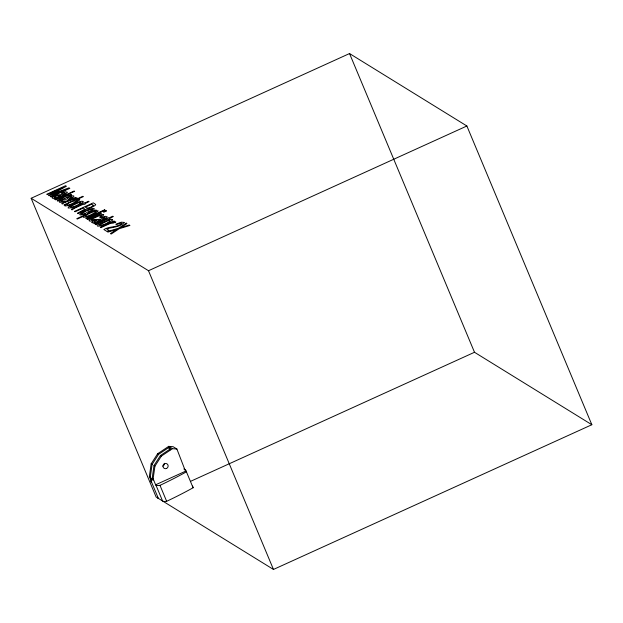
<?xml version="1.0" encoding="UTF-8"?>
<svg xmlns="http://www.w3.org/2000/svg" width="623" height="623" viewBox="0 0 623 623"><rect width="100%" height="100%" fill="white"/><g stroke="black" fill="none" stroke-linecap="round" stroke-linejoin="round"><path stroke-width="0.93" d="M151.498 480.115A16.494 3.403 -22.7 0 0 151.63 482.334L149.364 476.494L151.163 463.816L157.619 453.77L168.716 446.348L173.132 446.714L176.909 449.043L185.483 471.237L155.633 484.803L153.133 478.822L154.932 466.144L161.388 456.098L172.493 448.677L176.909 449.043M150.307 477.078L152.105 464.4L158.561 454.346L168.74 447.548L170.624 448.716L160.446 455.514L153.99 465.56L152.191 478.246L153.024 480.24L151.14 479.071L150.307 477.078L149.364 476.494M31.15 198.27L349.534 53.547L466.884 126.002L591.85 424.73L273.466 569.453L156.116 496.998L31.15 198.27L148.5 270.725L273.466 569.453M148.5 270.725L466.884 126.002M190.607 481.322L474.5 352.275L591.85 424.73M168.716 446.348L172.493 448.677M157.619 453.77L158.561 454.346M160.446 455.514L161.388 456.098M151.163 463.816L152.105 464.4M153.99 465.56L154.932 466.144M152.191 478.246L153.133 478.822M155.633 484.803L155.875 484.951A16.494 3.403 -22.7 0 0 159.986 485.356A113.729 23.448 -22.7 0 0 186.425 471.821L193.099 487.77A113.729 23.448 -22.7 0 1 166.653 501.305A16.494 3.403 -22.7 0 1 162.541 500.9L155.875 484.951M349.534 53.547L474.5 352.275M168.74 447.548L169.838 450.188M159.986 485.356L166.653 501.305M151.63 482.334L158.304 498.275A16.494 3.403 -22.7 0 1 157.549 497.061M183.824 468.955A60.361 12.444 -22.7 0 1 186.425 471.821M192.398 486.072A60.361 12.444 -22.7 0 1 193.099 487.77M164.347 463.302A2.648 2.562 -58.3 0 1 162.782 466.129M151.14 479.071A4.416 4.275 -58.3 0 1 152.23 478.744M124.094 222.403L124.07 222.73C119.491 227.379 112.444 227.045 106.65 228.929L109.025 230.393L106.844 231.382L103.862 229.544C109.391 226.024 116.82 227.769 121.843 223.416L120.807 223.011L116.369 224.568L115.808 224.225L121.306 222.177L124.094 222.403M52.153 197.795L52.807 198.332L55.727 197.873L54.084 198.893L54.723 199.267L65.579 193.924L67.486 192.258L65.337 191.744L61.412 193.107L61.918 193.426L64.628 192.593L65.275 193.301C61.311 195.809 55.533 193.449 52.153 197.795M91.916 222.349L92.562 222.878L95.483 222.419L93.839 223.447L94.478 223.821L105.342 218.471L107.249 216.804L105.092 216.298L101.175 217.661L101.681 217.972L104.391 217.147L105.038 217.855C101.074 220.355 95.296 217.995 91.916 222.349M84.775 209.188L77.447 213.23L78.187 213.689L86.644 208.993L91.768 207.334L95.132 205.426L95.685 204.476L93.31 202.841L74.48 211.399L75.087 211.773L83.163 208.105L84.775 209.188M83.046 201.665L82.999 201.992C78.989 205.317 73.413 208.066 68.156 208.035L68.382 207.015L70.96 205.302L79.689 201.673A6.285 1.293 -22.7 0 1 82.4 201.284L83.046 201.665M112.436 219.81L112.381 220.137C108.379 223.462 102.795 226.211 97.546 226.18L97.772 225.168L100.35 223.447L109.08 219.818A6.285 1.293 -22.7 0 1 111.782 219.428L112.436 219.81M79.682 199.633L79.612 199.944C75.531 203.137 70.142 205.761 64.94 205.979L66.178 204.391L64.418 205.193L63.92 204.881L82.812 196.292L83.342 196.619L76.512 199.726L79.682 199.633M61.171 201.229L61.942 201.72L64.94 200.894L65.477 201.229C49.521 205.855 69.278 194.571 73.818 195.949L73.802 196.673L72.525 197.787L67.346 200.427L64.963 198.955L61.171 201.229M81.574 213.821L82.337 214.312L85.343 213.487L85.881 213.821C69.924 218.455 89.673 207.163 94.221 208.541L94.205 209.266L92.92 210.379L87.742 213.019L85.359 211.547L81.574 213.821M93.38 205.341C91.526 207.186 87.711 209.305 85.289 207.14L91.721 204.212L93.38 205.341M89.206 220.394L89.291 220.97L90.74 221.103A5.225 1.075 -22.7 0 0 93.411 220.417L95.934 219.436L91.184 219.935A3.138 0.646 -22.7 0 1 92.064 219.055L98.925 215.87L101.829 215.356L99.657 217.178L100.186 217.505C111.922 210.566 90.771 217.116 89.206 220.394M97.998 210.971C94.283 214.546 88.45 217.045 83.272 217.326L84.331 215.831L77.314 219.023L76.769 218.681L95.911 209.982L96.44 210.309L94.618 211.142L97.998 210.971M70.134 206.735C72.346 208.027 80.445 204.437 80.499 202.241A3.481 0.716 -22.7 0 0 78.482 202.623L70.134 206.735M99.524 224.88C101.736 226.172 109.835 222.582 109.882 220.386A3.481 0.716 -22.7 0 0 107.872 220.768L99.524 224.88M71.918 197.039L68.616 199.243L66.809 198.13L70.633 196.829L71.918 197.039M92.313 209.632L89.011 211.843L87.204 210.722L91.028 209.421L92.313 209.632M77.493 200.466C62.541 210.192 64.885 201.813 77.493 200.466M85.265 215.831C87.142 217.52 92.539 213.666 95.07 212.575C96.861 209.32 86.558 214.764 85.265 215.831M71.458 209.266L72.058 209.904L74.425 208.277L83.389 204.204L83.903 204.523L85.787 203.666L85.273 203.347L89.105 201.603L88.552 201.26L84.72 203.005L84.276 202.732L71.458 209.266M95.654 224.21L96.261 224.848L98.629 223.221L107.584 219.148L108.106 219.467L113.3 216.547L112.747 216.204L108.916 217.949L108.48 217.676L95.654 224.21M54.528 196.852C54.917 198.667 59.481 196.004 60.859 195.505L57.651 195.404L54.528 196.852M94.291 221.406C94.68 223.213 99.244 220.55 100.622 220.051L97.414 219.95L94.291 221.406M126.181 223.143L118.502 228.236L107.257 231.639L107.981 232.083L116.96 229.334L110.419 233.594L111.174 234.053L119.258 228.696L129.927 225.448L129.21 225.004L120.878 227.582L126.944 223.602L126.181 223.143M65.275 196.51L58.001 201.229L57.308 200.801L63.211 197.024L55.829 199.89L55.307 199.562L74.137 191.004L74.667 191.331L63.725 196.3L70.967 194.516L71.661 194.944L65.275 196.51M63.18 187.398L48.578 195.412L49.178 195.778L66.334 189.345L50.44 196.557L51.016 196.915L69.846 188.348L68.989 187.827L51.795 194.275L66.435 186.246L65.563 185.709L46.733 194.267L47.309 194.625L63.18 187.398M75.632 197.398L61.903 203.635L62.448 203.97C58.383 203.417 87.415 195.786 73.779 198.792L76.154 197.717L75.632 197.398M104.594 209.811L85.764 218.369L86.309 218.704L105.139 210.146L104.594 209.811M100.794 212.996L87.127 219.21L87.687 219.553L101.347 213.346L100.794 212.996M105.957 210.652L103.348 211.843L103.901 212.186L106.517 210.995L105.957 210.652M114.009 221.095L100.28 227.333L100.833 227.668L110.154 223.493L113.402 223.065L115.839 221.959L112.163 222.489L114.531 221.414L114.009 221.095M166.559 468.457A2.648 2.562 -58.3 0 0 167.12 463.925A2.648 2.562 -58.3 0 0 162.985 465.809A2.648 2.562 -58.3 0 0 166.559 468.457"/></g></svg>
